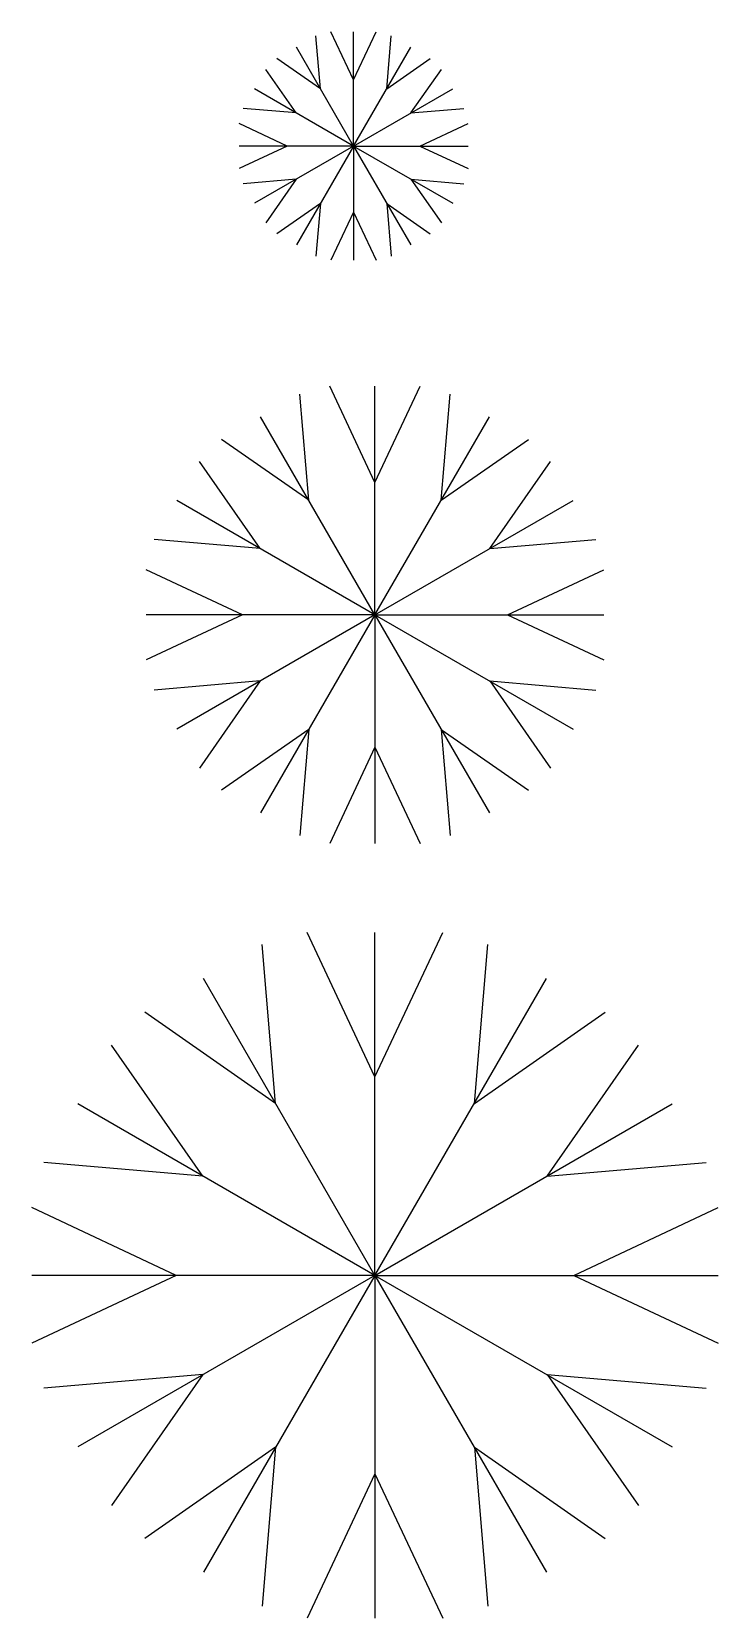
# Model space of a CAD drawing. Extents: x 166.3 to 175.3, y 38.2 to 59.
import ezdxf

# ---------------------------------------------------------------- set-up
doc = ezdxf.new("R2010")
doc.units = 0
doc.header["$LTSCALE"] = 10
doc.layers.get('0').update_dxf_attribs({"linetype": 'CONTINUOUS'})

msp = doc.modelspace()

# ---------------------------------------------------------------- linework, layer by layer
at = {"color": 0}
for p, q in [((170.075, 58.26), (170.016, 58.954)), ((170.509, 58.376), (170.213, 59.007)), ((170.509, 58.376), (170.805, 59.007)), ((170.509, 57.508), (170.509, 59.007)), ((170.943, 58.26), (171.002, 58.954)), ((170.075, 58.26), (169.504, 58.658)), ((170.509, 57.508), (169.76, 58.806)), ((170.509, 57.508), (171.258, 58.806)), ((170.943, 58.26), (171.514, 58.658)), ((169.758, 57.942), (169.359, 58.514)), ((171.26, 57.942), (171.659, 58.514)), ((170.509, 57.508), (169.211, 58.258)), ((170.509, 57.508), (171.807, 58.258)), ((169.758, 57.942), (169.063, 58.002)), ((171.26, 57.942), (171.955, 58.002)), ((169.641, 57.508), (169.01, 57.804)), ((171.377, 57.508), (172.008, 57.804)), ((170.509, 57.508), (169.01, 57.508)), ((169.641, 57.508), (169.01, 57.213)), ((170.509, 57.508), (169.211, 56.759)), ((170.509, 57.508), (169.76, 56.211)), ((170.509, 57.508), (172.008, 57.508)), ((170.509, 57.508), (171.807, 56.759)), ((170.509, 57.508), (171.258, 56.211)), ((170.509, 57.508), (170.509, 56.01)), ((171.377, 57.508), (172.008, 57.213)), ((169.758, 57.075), (169.063, 57.015)), ((169.758, 57.075), (169.359, 56.503)), ((171.26, 57.075), (171.659, 56.503)), ((171.26, 57.075), (171.955, 57.015)), ((170.075, 56.757), (169.504, 56.359)), ((170.075, 56.757), (170.016, 56.063)), ((170.509, 56.641), (170.213, 56.01)), ((170.509, 56.641), (170.805, 56.01)), ((170.943, 56.757), (171.002, 56.063)), ((170.943, 56.757), (171.514, 56.359)), ((170.789, 53.097), (170.198, 54.359)), ((170.789, 53.097), (171.381, 54.359)), ((170.789, 51.362), (170.789, 54.359)), ((169.922, 52.865), (169.803, 54.254)), ((171.657, 52.865), (171.776, 54.254)), ((170.789, 51.362), (169.291, 53.958)), ((170.789, 51.362), (172.288, 53.958)), ((169.922, 52.865), (168.779, 53.662)), ((171.657, 52.865), (172.8, 53.662)), ((169.287, 52.23), (168.49, 53.373)), ((172.292, 52.23), (173.089, 53.373)), ((170.789, 51.362), (168.194, 52.861)), ((170.789, 51.362), (173.385, 52.861)), ((169.287, 52.23), (167.898, 52.349)), ((172.292, 52.23), (173.681, 52.349)), ((169.054, 51.362), (167.792, 51.954)), ((172.525, 51.362), (173.787, 51.954)), ((170.789, 51.362), (167.792, 51.362)), ((169.054, 51.362), (167.792, 50.771)), ((170.789, 51.362), (168.194, 49.864)), ((170.789, 51.362), (169.291, 48.767)), ((170.789, 51.362), (173.787, 51.362)), ((170.789, 51.362), (173.385, 49.864)), ((170.789, 51.362), (172.288, 48.767)), ((170.789, 51.362), (170.789, 48.365)), ((172.525, 51.362), (173.787, 50.771)), ((169.287, 50.495), (167.898, 50.376)), ((169.287, 50.495), (168.49, 49.351)), ((172.292, 50.495), (173.089, 49.351)), ((172.292, 50.495), (173.681, 50.376)), ((169.922, 49.86), (168.779, 49.062)), ((169.922, 49.86), (169.803, 48.471)), ((171.657, 49.86), (171.776, 48.471)), ((171.657, 49.86), (172.8, 49.062)), ((170.789, 49.627), (170.198, 48.365)), ((170.789, 49.627), (171.381, 48.365)), ((169.488, 44.956), (169.31, 47.039)), ((170.789, 45.305), (169.902, 47.198)), ((170.789, 45.305), (171.677, 47.198)), ((170.789, 42.702), (170.789, 47.198)), ((172.091, 44.956), (172.269, 47.039)), ((170.789, 42.702), (168.542, 46.596)), ((170.789, 42.702), (173.037, 46.596)), ((169.488, 44.956), (167.773, 46.152)), ((172.091, 44.956), (173.806, 46.152)), ((168.535, 44.004), (167.34, 45.719)), ((173.043, 44.004), (174.239, 45.719)), ((170.789, 42.702), (166.896, 44.95)), ((170.789, 42.702), (174.683, 44.95)), ((168.535, 44.004), (166.452, 44.182)), ((173.043, 44.004), (175.126, 44.182)), ((168.187, 42.702), (166.294, 43.59)), ((173.392, 42.702), (175.285, 43.59)), ((170.789, 42.702), (166.294, 42.702)), ((168.187, 42.702), (166.294, 41.815)), ((170.789, 42.702), (166.896, 40.455)), ((170.789, 42.702), (168.542, 38.809)), ((170.789, 42.702), (175.285, 42.702)), ((170.789, 42.702), (174.683, 40.455)), ((170.789, 42.702), (173.037, 38.809)), ((170.789, 42.702), (170.789, 38.207)), ((173.392, 42.702), (175.285, 41.815)), ((168.535, 41.401), (166.452, 41.223)), ((168.535, 41.401), (167.34, 39.686)), ((173.043, 41.401), (174.239, 39.686)), ((173.043, 41.401), (175.126, 41.223)), ((169.488, 40.448), (167.773, 39.253)), ((169.488, 40.448), (169.31, 38.365)), ((172.091, 40.448), (172.269, 38.365)), ((172.091, 40.448), (173.806, 39.253)), ((170.789, 40.1), (169.902, 38.207)), ((170.789, 40.1), (171.677, 38.207))]:
    msp.add_line(p, q, dxfattribs=at)

doc.saveas('drawing.dxf')
